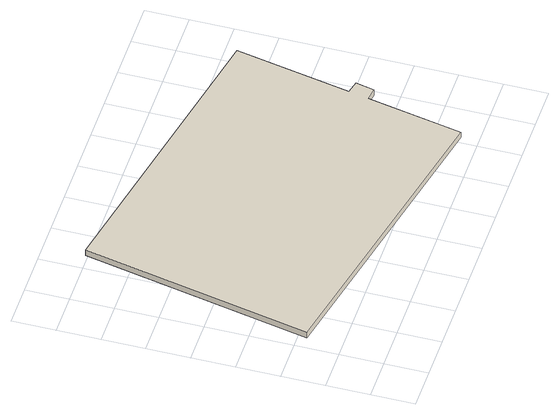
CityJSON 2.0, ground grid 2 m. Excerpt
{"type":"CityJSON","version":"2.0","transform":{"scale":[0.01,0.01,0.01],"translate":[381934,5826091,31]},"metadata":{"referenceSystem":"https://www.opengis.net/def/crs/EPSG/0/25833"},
"CityObjects":{
"building1":{"type":"Building","attributes":{"Gemeindeschluessel":"11000012","BezugspunktDach":"2200","function":"31001_2444","measuredHeight":0.32,"storeysAboveGround":1},"address":[{"country":"Germany","locality":"Berlin","thoroughfareNumber":"154 (6)","thoroughfareName":"Bernauer Straße"}],"geometry":[{"type":"Solid","lod":"1","boundaries":[[[[0,1,2,3,4,5,6,7]],[[8,9,10,11,12,13,14,15]],[[8,15,7,6]],[[9,8,6,5]],[[10,9,5,4]],[[11,10,4,3]],[[12,11,3,2]],[[13,12,2,1]],[[14,13,1,0]],[[15,14,0,7]]]]}]}
},
"vertices":[
[1434,83,86],[1522,522,86],[1580,513,86],[1599,600,86],[1540,614,86],[1647,1144,86],[282,1413,86],[61,362,86],[282,1413,54],[1647,1144,54],[1540,614,54],[1599,600,54],[1580,513,54],[1522,522,54],[1434,83,54],[61,362,54]
]}
